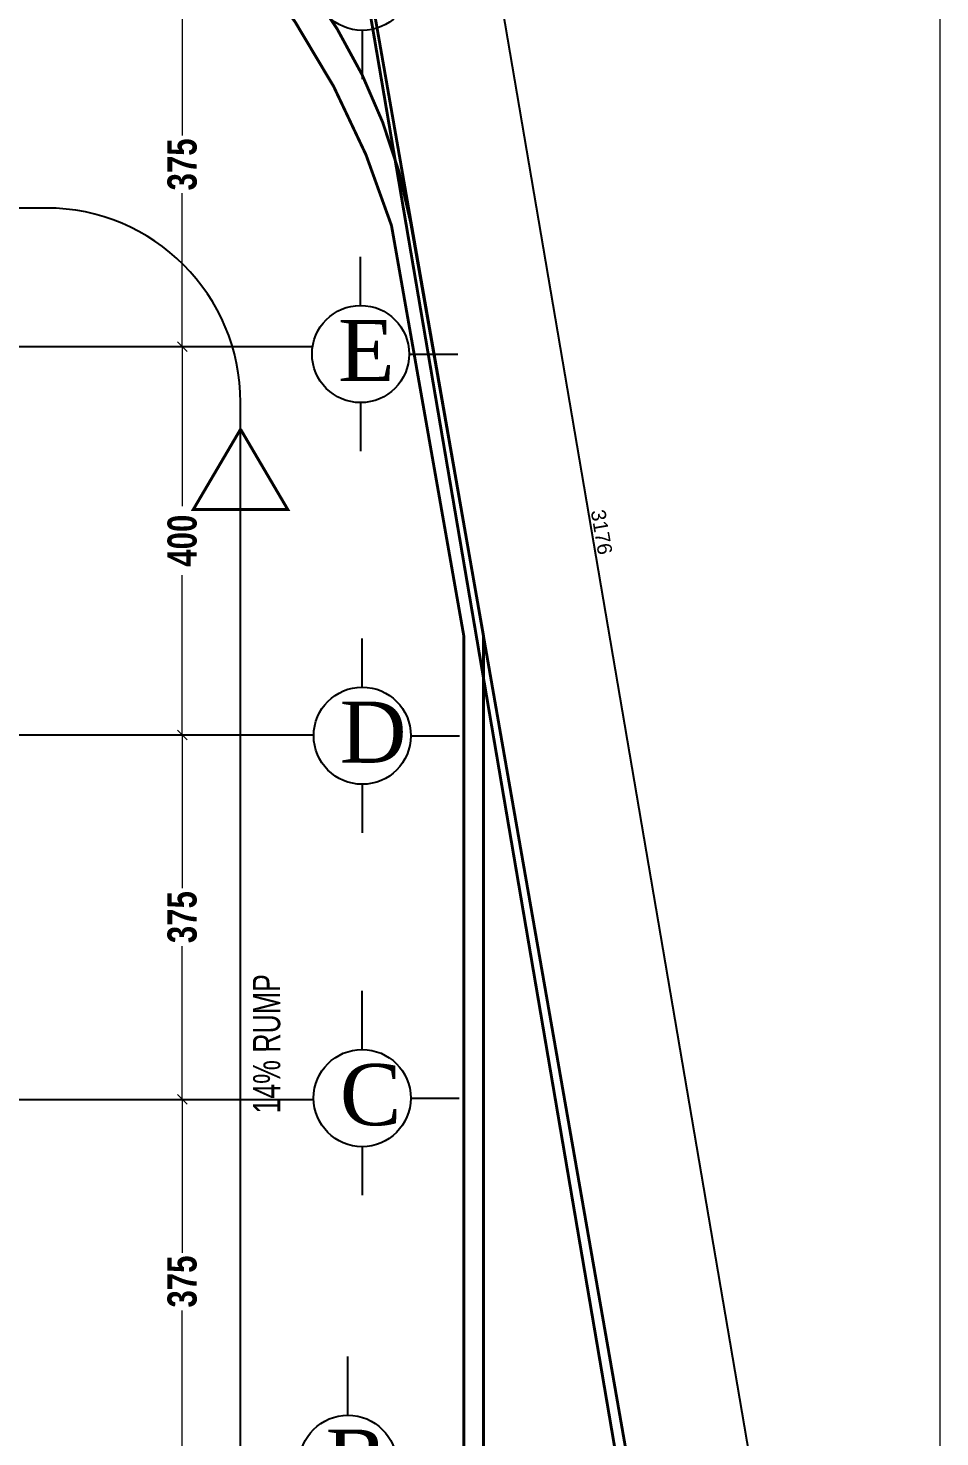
# Model space of a CAD drawing. Extents: x 285329 to 658348, y -83126 to -16980.
# Drawn here: x 338321 to 339259, y -41695 to -40245 of the extents above; entities that cross this region are included whole.
import ezdxf

# ---------------------------------------------------------------- set-up
doc = ezdxf.new("R2010")
doc.units = 0
doc.layers.get('0').update_dxf_attribs({"linetype": 'CONTINUOUS'})
doc.layers.get('DEFPOINTS').update_dxf_attribs({"color": 9, "linetype": 'CONTINUOUS'})
for name, color, linetype in [('AXIS', 1, 'CONTINUOUS'), ('COLUMN', 5, 'CONTINUOUS'), ('FURNITURE', 4, 'CONTINUOUS'), ('TEXT', 3, 'CONTINUOUS'), ('WALL', 7, 'CONTINUOUS')]:
    doc.layers.add(name, color=color, linetype=linetype)
doc.layers.add('VIS', color=8, linetype='CONTINUOUS', lineweight=18)
doc.styles.add('CITYBLUEPRINT', font='cityb___.ttf', dxfattribs={"width": 0.8})
doc.styles.get("Standard").update_dxf_attribs({"font": 'sanss___.ttf', "height": 15})
doc.styles.add('style2', font='romantic.ttf', dxfattribs={"height": 50})
doc.dimstyles.new('50', dxfattribs={"dimtxt": 30, "dimasz": 10, "dimexe": 5, "dimexo": 6, "dimgap": 5, "dimtad": 0, "dimdec": 0, "dimdsep": 46, "dimtxsty": 'CITYBLUEPRINT', "dimblk1": 'OBLIQUE', "dimblk2": 'OBLIQUE', "dimsah": 1, "dimcen": 0.05, "dimdle": 0.03, "dimclre": 22, "dimclrt": 7, "dimadec": 0, "dimazin": 0, "dimtfac": 1, "dimtdec": 0, "dimtix": 1, "dimtmove": 0, "dimatfit": 3, "dimldrblk": 'OBLIQUE', "dimfxl": 1, "dimtolj": 1, "dimtzin": 0, "dimarcsym": 0})
doc.dimstyles.new('STANDARD$0', dxfattribs={"dimscale": 0, "dimtxt": 50, "dimasz": 8, "dimexe": 15, "dimexo": 0.0625, "dimgap": 2, "dimtad": 1, "dimdec": 0, "dimzin": 0, "dimdsep": 46, "dimtxsty": 'Standard', "dimblk1": 'ARCHTICK', "dimblk2": 'ARCHTICK', "dimsah": 1, "dimcen": 0.09, "dimdle": 15, "dimclrd": 3, "dimclre": 3, "dimclrt": 3, "dimazin": 0, "dimtfac": 1, "dimtdec": 0, "dimtofl": 0, "dimtmove": 1, "dimatfit": 3, "dimldrblk": 'ARCHTICK', "dimfxl": 1.0455, "dimfxlon": 1, "dimtolj": 1, "dimtzin": 0, "dimarcsym": 0})

# ---------------------------------------------------------------- blocks, each defined once
blk = doc.blocks.new('_ARCHTICK')
at = {"color": 0, "linetype": 'ByBlock', "const_width": 0.15}
blk.add_lwpolyline([(-0.5, -0.5), (0.5, 0.5)], dxfattribs=at)
blk = doc.blocks.new('*D2212')
at = {"layer": 'DEFPOINTS', "color": 0, "linetype": 'Continuous', "lineweight": 5, "transparency": 16777216}
for p in [(159766.8, -32812.9), (159633.4, -32835.7), (160167.5, -35966.3)]:
    blk.add_point(p, dxfattribs=at)
at = {"layer": 'WALL', "color": 3, "linetype": 'Continuous', "lineweight": -2, "transparency": 16777216}
for p, q in [((160303.4, -35958.3), (159764.3, -32798.1)), ((159765.8, -32813.1), (159781.6, -32810.4)), ((160299.9, -35943.7), (160315.7, -35941))]:
    blk.add_line(p, q, dxfattribs=at)
at = {"layer": 'WALL', "color": 3, "linetype": 'Continuous', "lineweight": -2, "transparency": 16777216, "xscale": 8, "yscale": 8, "zscale": 8}
for p, rotation in [((159766.8, -32812.9), 99.68081920431976), ((160300.9, -35943.5), 279.6808192043198)]:
    blk.add_blockref('_ARCHTICK', p, dxfattribs=dict(at, rotation=rotation))
at = {"layer": 'WALL', "color": 3, "linetype": 'Continuous', "transparency": 16777216, "insert": (160043.5, -34376.6), "char_height": 15, "attachment_point": 5, "rotation": 279.6808}
blk.add_mtext('\\A1;3176', dxfattribs=at)
blk = doc.blocks.new('_Oblique')
at = {"color": 0, "lineweight": -2}
blk.add_line((-0.5, -0.5), (0.5, 0.5), dxfattribs=at)
blk = doc.blocks.new('*D2207')
at = {"layer": 'DEFPOINTS', "color": 0, "linetype": 'Continuous', "lineweight": 5, "transparency": 16777216}
for p in [(329436.7, -11829.3), (329436.7, -12204), (329436.7, -12204)]:
    blk.add_point(p, dxfattribs=at)
at = {"layer": 'VIS', "color": 22, "linetype": 'Continuous', "lineweight": -2, "transparency": 16777216}
for p, q in [((329430.7, -11829.3), (329431.7, -11829.3)), ((329430.7, -12204), (329431.7, -12204))]:
    blk.add_line(p, q, dxfattribs=at)
at = {"layer": 'VIS', "color": 24, "linetype": 'Continuous', "lineweight": -2, "transparency": 16777216}
for p, q in [((329436.7, -11829.2), (329436.7, -11986.9)), ((329436.7, -12204), (329436.7, -12046.3))]:
    blk.add_line(p, q, dxfattribs=at)
at = {"layer": 'VIS', "color": 24, "linetype": 'Continuous', "lineweight": -2, "transparency": 16777216, "xscale": 10, "yscale": 10, "zscale": 10}
for p, rotation in [((329436.7, -11829.3), 90), ((329436.7, -12204), 270)]:
    blk.add_blockref('_Oblique', p, dxfattribs=dict(at, rotation=rotation))
at = {"layer": 'VIS', "color": 30, "linetype": 'Continuous', "lineweight": 5, "transparency": 16777216, "insert": (329436.7, -12016.6), "char_height": 30, "attachment_point": 5, "rotation": 90, "style": 'CITYBLUEPRINT'}
blk.add_mtext('\\A1;375', dxfattribs=at)
blk = doc.blocks.new('*D2208')
at = {"layer": 'DEFPOINTS', "color": 0, "linetype": 'Continuous', "lineweight": 5, "transparency": 16777216}
for p in [(329436.7, -12204), (329436.7, -12603.7), (329436.7, -12603.7)]:
    blk.add_point(p, dxfattribs=at)
at = {"layer": 'VIS', "color": 22, "linetype": 'Continuous', "lineweight": -2, "transparency": 16777216}
for p, q in [((329430.7, -12204), (329431.7, -12204)), ((329430.7, -12603.7), (329431.7, -12603.7))]:
    blk.add_line(p, q, dxfattribs=at)
at = {"layer": 'VIS', "color": 24, "linetype": 'Continuous', "lineweight": -2, "transparency": 16777216}
for p, q in [((329436.7, -12204), (329436.7, -12368.3)), ((329436.7, -12603.7), (329436.7, -12439.3))]:
    blk.add_line(p, q, dxfattribs=at)
at = {"layer": 'VIS', "color": 24, "linetype": 'Continuous', "lineweight": -2, "transparency": 16777216, "xscale": 10, "yscale": 10, "zscale": 10}
for p, rotation in [((329436.7, -12204), 90), ((329436.7, -12603.7), 270)]:
    blk.add_blockref('_Oblique', p, dxfattribs=dict(at, rotation=rotation))
at = {"layer": 'VIS', "color": 30, "linetype": 'Continuous', "lineweight": 5, "transparency": 16777216, "insert": (329436.7, -12403.8), "char_height": 30, "attachment_point": 5, "rotation": 90, "style": 'CITYBLUEPRINT'}
blk.add_mtext('\\A1;400', dxfattribs=at)
blk = doc.blocks.new('*D2209')
at = {"layer": 'DEFPOINTS', "color": 0, "linetype": 'Continuous', "lineweight": 5, "transparency": 16777216}
for p in [(329436.7, -12603.7), (329436.7, -12978.7), (329436.7, -12978.7)]:
    blk.add_point(p, dxfattribs=at)
at = {"layer": 'VIS', "color": 22, "linetype": 'Continuous', "lineweight": -2, "transparency": 16777216}
for p, q in [((329430.7, -12603.7), (329431.7, -12603.7)), ((329430.7, -12978.7), (329431.7, -12978.7))]:
    blk.add_line(p, q, dxfattribs=at)
at = {"layer": 'VIS', "color": 24, "linetype": 'Continuous', "lineweight": -2, "transparency": 16777216}
for p, q in [((329436.7, -12603.6), (329436.7, -12761.5)), ((329436.7, -12978.7), (329436.7, -12820.9))]:
    blk.add_line(p, q, dxfattribs=at)
at = {"layer": 'VIS', "color": 24, "linetype": 'Continuous', "lineweight": -2, "transparency": 16777216, "xscale": 10, "yscale": 10, "zscale": 10}
for p, rotation in [((329436.7, -12603.7), 90), ((329436.7, -12978.7), 270)]:
    blk.add_blockref('_Oblique', p, dxfattribs=dict(at, rotation=rotation))
at = {"layer": 'VIS', "color": 30, "linetype": 'Continuous', "lineweight": 5, "transparency": 16777216, "insert": (329436.7, -12791.2), "char_height": 30, "attachment_point": 5, "rotation": 90, "style": 'CITYBLUEPRINT'}
blk.add_mtext('\\A1;375', dxfattribs=at)
blk = doc.blocks.new('*D2210')
at = {"layer": 'DEFPOINTS', "color": 0, "linetype": 'Continuous', "lineweight": 5, "transparency": 16777216}
for p in [(329436.7, -12978.7), (329436.7, -13353.7), (329436.7, -13353.7)]:
    blk.add_point(p, dxfattribs=at)
at = {"layer": 'VIS', "color": 22, "linetype": 'Continuous', "lineweight": -2, "transparency": 16777216}
for p, q in [((329430.7, -12978.7), (329431.7, -12978.7)), ((329442.7, -13353.7), (329441.7, -13353.7))]:
    blk.add_line(p, q, dxfattribs=at)
at = {"layer": 'VIS', "color": 24, "linetype": 'Continuous', "lineweight": -2, "transparency": 16777216}
for p, q in [((329436.7, -12978.6), (329436.7, -13136.5)), ((329436.7, -13353.7), (329436.7, -13195.9))]:
    blk.add_line(p, q, dxfattribs=at)
at = {"layer": 'VIS', "color": 24, "linetype": 'Continuous', "lineweight": -2, "transparency": 16777216, "xscale": 10, "yscale": 10, "zscale": 10}
for p, rotation in [((329436.7, -12978.7), 90), ((329436.7, -13353.7), 270)]:
    blk.add_blockref('_Oblique', p, dxfattribs=dict(at, rotation=rotation))
at = {"layer": 'VIS', "color": 30, "linetype": 'Continuous', "lineweight": 5, "transparency": 16777216, "insert": (329436.7, -13166.2), "char_height": 30, "attachment_point": 5, "rotation": 90, "style": 'CITYBLUEPRINT'}
blk.add_mtext('\\A1;375', dxfattribs=at)
blk = doc.blocks.new('site77')
at = {"layer": 'WALL', "linetype": 'Continuous', "const_width": 3}
for points in [[(159633.4, -32835.7), (160181.6, -35967.1)], [(159633.4, -32835.7), (160167.5, -35966.3)]]:
    blk.add_lwpolyline(points, dxfattribs=at)
at = {"layer": 'WALL', "linetype": 'Continuous'}
dim = blk.add_aligned_dim(p1=(160167.5, -35966.3), p2=(159633.4, -32835.7), distance=-135.4, dimstyle='STANDARD$0', override={"dimscale": 1}, dxfattribs=at)
dim.commit()
dim.dimension.update_dxf_attribs({"geometry": '*D2212', "text_midpoint": (160043.5, -34376.6)})
blk = doc.blocks.new('cbcb')
at = {"layer": 'AXIS'}
for p, q in [((329622, -11878.7), (329622, -11928.7)), ((329620.3, -12161.7), (329620.3, -12111.7)), ((327229.2, -12204), (329570.3, -12204)), ((329670.3, -12211.7), (329720.3, -12211.7)), ((329620.3, -12261.7), (329620.3, -12311.7)), ((329622, -12554.5), (329622, -12504.5)), ((327222.6, -12603.7), (329572, -12603.7)), ((329672, -12604.5), (329722, -12604.5)), ((329622, -12654.5), (329622, -12704.5)), ((329621.9, -12927.4), (329621.9, -12867)), ((327226.6, -12978.7), (329572, -12978.7)), ((329671.9, -12977.4), (329721.9, -12977.4)), ((329621.9, -13027.4), (329621.9, -13077.4)), ((329607.3, -13303.7), (329607.3, -13243.3))]:
    blk.add_line(p, q, dxfattribs=at)
for centre in [(329622, -11828.7), (329620.3, -12211.7), (329622, -12604.5), (329621.9, -12977.4), (329607.3, -13353.7)]:
    blk.add_circle(centre, 50, dxfattribs=at)
at = {"layer": 'TEXT', "char_height": 63, "width": 240.461, "attachment_point": 1, "style": 'style2'}
for s, insert in [('E', (329597.2, -12176.6)), ('D', (329598.9, -12569.3)), ('C', (329598.9, -12942.3)), ('B', (329584.2, -13318.5))]:
    blk.add_mtext(s, dxfattribs=dict(at, insert=insert))
at = {"layer": 'VIS', "linetype": 'Continuous', "lineweight": 5}
for base, p1, p2, picture, middle in [((329436.7, -12204), (329436.7, -11829.3), (329436.7, -12204), '*D2207', (329436.7, -12016.6)), ((329436.7, -12603.7), (329436.7, -12204), (329436.7, -12603.7), '*D2208', (329436.7, -12403.8)), ((329436.7, -12978.7), (329436.7, -12603.7), (329436.7, -12978.7), '*D2209', (329436.7, -12791.2)), ((329436.7, -13353.7), (329436.7, -12978.7), (329436.7, -13353.7), '*D2210', (329436.7, -13166.2))]:
    dim = blk.add_linear_dim(base=base, p1=p1, p2=p2, angle=90, dimstyle='50', override={"dimtmove": 1}, dxfattribs=at)
    dim.commit()
    dim.dimension.update_dxf_attribs({"geometry": picture, "text_midpoint": middle})

msp = doc.modelspace()

# ---------------------------------------------------------------- linework, layer by layer
at = {"layer": 'COLUMN', "linetype": 'Continuous', "lineweight": 5}
msp.add_lwpolyline([(339259.17, -38608.53), (339259.17, -43858.53), (335571.67, -43858.53), (335571.67, -38608.53)], close=True, dxfattribs=at)
at = {"layer": 'FURNITURE', "ltscale": 3}
for p, q in [((338339.25, -40430.51), (338289.25, -40430.51)), ((338539.25, -41833.41), (338539.25, -40630.51))]:
    msp.add_line(p, q, dxfattribs=at)
msp.add_arc((338339.25, -40630.51), 200, 0, 90, dxfattribs=at)
at = {"layer": 'WALL', "color": 6, "linetype": 'Continuous', "const_width": 3}
for points in [[(338789.25, -41578.33), (338789.25, -41938.58), (338789.25, -40869.97), (338714.36, -40445.06, 0.1827883), (338497.69, -40087.02), (338289.25, -40087.02)], [(338769.25, -41938.58), (338769.25, -40871.72), (338694.66, -40448.53, 0.1205129), (338497.69, -40118.55), (338289.25, -40118.55)]]:
    msp.add_lwpolyline(points, format="xyb", dxfattribs=at)
at = {"layer": 'WALL', "linetype": 'Continuous', "const_width": 3}
for points in [[(338539.25, -40658.11), (338490.61, -40740.76), (338539.25, -40740.76)], [(338539.25, -40658.11), (338587.88, -40740.76), (338539.25, -40740.76)]]:
    msp.add_lwpolyline(points, dxfattribs=at)

# ---------------------------------------------------------------- block references
at = {"layer": 'VIS', "linetype": 'Continuous', "lineweight": 5}
msp.add_blockref('cbcb', (9042.55, -28369.04), dxfattribs=at)
at = {"layer": 'WALL', "linetype": 'Continuous'}
msp.add_blockref('site77', (178867.45, -6387.39), dxfattribs=at)

# ---------------------------------------------------------------- texts
at = {"layer": 'TEXT', "width": 0.7}
msp.add_text('14%%% RUMP', height=28.08, rotation=90.12695, dxfattribs=at).set_placement((338580.3, -41362.27))

doc.saveas('drawing.dxf')
